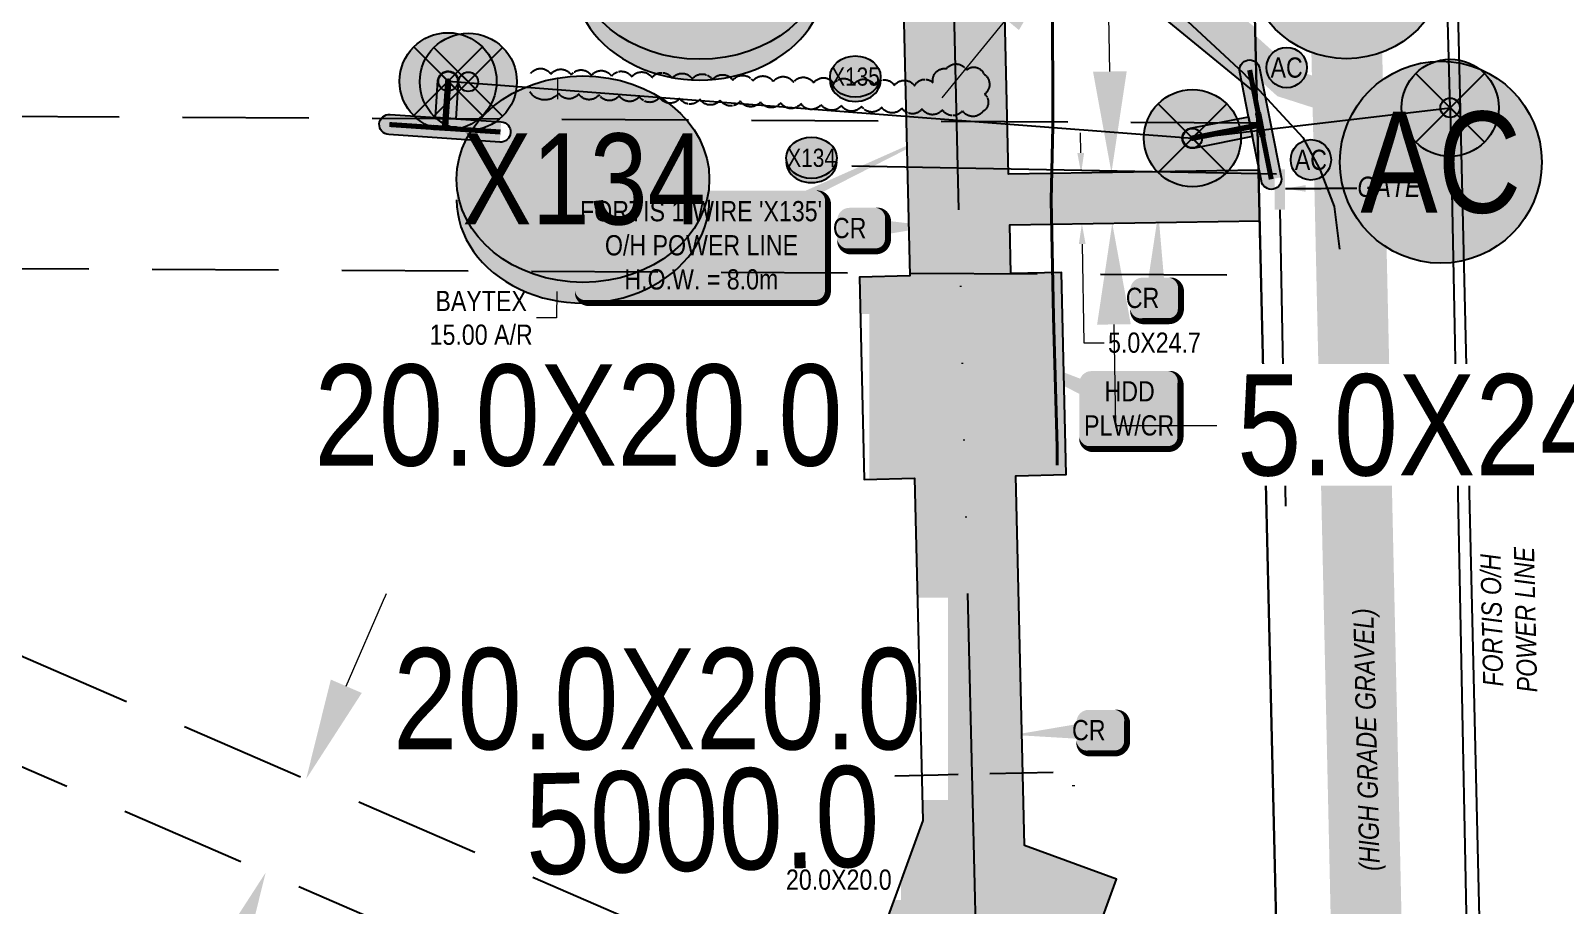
# Model space of a CAD drawing. Extents: x 88833 to 97610, y 5963373 to 5974710.
# Drawn here: x 95436.9 to 95588.6, y 5968097.5 to 5968183.9 of the extents above; entities that cross this region are included whole.
import ezdxf
from ezdxf.enums import TextEntityAlignment as Align

# ---------------------------------------------------------------- set-up
doc = ezdxf.new("R2010")
doc.units = 0
doc.header["$LTSCALE"] = 5
doc.header["$PDSIZE"] = 5
for name, pattern in [('0', [1, 1, 0]), ('COOP2', [10, 5, -1, 0, -1, 0, -1, 0, -1, 0, -1]), ('DASHDOT', [25.4, 12.7, -6.35, 0, -6.35]), ('foc-ACCESSROAD', [3.75, 2.5, -1.25]), ('foc-FLOWLINE', [3.75, 2.5, -1.25]), ('foc-TIELINE', [1.875, 1.25, -0.625]), ('POWERLINE5', [7.8, 2.4, -0.6, 0.6, -0.6, 0.6, -0.6, 2.4])]:
    doc.linetypes.add(name, pattern=pattern)
doc.layers.get('Defpoints').update_dxf_attribs({"color": 9})
for name, color, linetype in [('AS-FENCE', 48, 'foc-FENCE'), ('AS-POWER', 104, 'foc-POWER'), ('AS-POWER-EXISTING', 72, 'POWERLINE5'), ('AS-POWER-EXISTING-PP', 72, 'Continuous'), ('AS-POWER-EXISTING-PP-1000', 72, 'Continuous'), ('AS-POWER-T-1000', 104, 'Continuous'), ('AS-ROADS', 254, 'Continuous'), ('AS-SYMBOL', 7, 'Continuous'), ('AS-TELEPHONE', 224, 'foc-TEL'), ('CG-NOTES', 7, 'Continuous'), ('CG-NOTES-1000', 7, 'Continuous'), ('F-AR', 190, 'foc-ACCESSROAD'), ('F-FLOWLINE', 190, 'foc-FLOWLINE'), ('L-SEC', 7, 'Continuous'), ('L-TITLEDB', 4, 'Continuous'), ('P-APEX RECON PAY ITEMS-1000', 240, 'Continuous'), ('P-APEX RECON-10m BUFFER', 51, 'COOP2'), ('P-APEX RECON-URBAN', 30, 'COOP2'), ('P-APEX RECON-WORK AREA', 104, 'Continuous'), ('P-BUFFER-PURPLE', 187, 'foc-TIELINE'), ('P-BUFFER-PURPLE-T', 187, 'Continuous'), ('P-CROSSINGS', 250, 'Continuous'), ('P-CROSSINGS-1000', 250, 'Continuous'), ('T-BUSH-1000', 110, '0')]:
    doc.layers.add(name, color=color, linetype=linetype)
for name, color, linetype, lineweight in [('AS-GENERAL', 48, 'Continuous', 18), ('AS-RECON EXISTING', 151, 'DASHDOT', 40), ('F-RW-T', 190, 'Continuous', 9), ('F-WS-T-1000', 190, 'Continuous', 9), ('P-APEX RECON-TWS-T', 104, 'Continuous', 9), ('P-APEX RECON-TWS-T-1000', 104, 'Continuous', 9), ('T-TEXT-1000', 48, 'Continuous', 18)]:
    doc.layers.add(name, color=color, linetype=linetype, lineweight=lineweight)
doc.layers.add('P-APEX RECON-TO BE DRILLED-H', color=7, linetype='Continuous', true_color=0xffafe1)
doc.styles.add('1.8', font='ARIALN.TTF', dxfattribs={"height": 2})
doc.styles.add('100L', font='ARIALN.TTF', dxfattribs={"height": 10})
doc.styles.add('175L', font='ARIALN.TTF', dxfattribs={"height": 2})
doc.styles.add('80', font='ARIALN.TTF', dxfattribs={"height": 10})
doc.styles.add('80CG', font='ARIALN.TTF', dxfattribs={"height": 10})
doc.styles.add('80LS', font='ARIALNI.TTF', dxfattribs={"height": 10})
doc.styles.add('Crossing', font='ARIALN.TTF', dxfattribs={"height": 10})
doc.styles.add('foc-LtypeFont', font='ARIALN.TTF', dxfattribs={"height": 7.35})
doc.linetypes.add('foc-FENCE', pattern='A,10,-1,["X",foc-LtypeFont,S=0.2,R=0,X=-0.625,Y=-0.75],-1.24', length=12.24)
doc.linetypes.add('foc-POWER', pattern='A,6,-1,["P",foc-LtypeFont,S=0.2,R=0,X=-0.625,Y=-0.75],-1.24,4', length=12.24)
doc.linetypes.add('foc-TEL', pattern='A,2,-1,["T",foc-LtypeFont,S=0.2,R=0,X=-0.425,Y=-0.75],-1.24,8', length=12.24)
doc.dimstyles.new('Compass 1 000', dxfattribs={"dimtxt": 1.8, "dimasz": 2, "dimexe": 0.2, "dimexo": 0.0625, "dimgap": 0.5, "dimtad": 0, "dimtih": 1, "dimtoh": 1, "dimzin": 0, "dimdsep": 46, "dimtxsty": '1.8', "dimcen": 0.1, "dimse1": 1, "dimse2": 1, "dimclrd": 256, "dimclrt": 256, "dimaunit": 1, "dimadec": 4, "dimazin": 0, "dimtfac": 0.06, "dimtofl": 0, "dimtmove": 0, "dimatfit": 0, "dimfxl": 0.2, "dimtolj": 1, "dimtzin": 0, "dimlwd": -1, "dimarcsym": 0})
doc.dimstyles.new('Compass 5 000', dxfattribs={"dimscale": 5, "dimtxt": 9, "dimasz": 2, "dimexe": 0.2, "dimexo": 0.0625, "dimgap": 0.5, "dimtad": 0, "dimtih": 1, "dimtoh": 1, "dimzin": 0, "dimdsep": 46, "dimtxsty": '80CG', "dimcen": 0.1, "dimse1": 1, "dimse2": 1, "dimclrd": 256, "dimclrt": 256, "dimaunit": 1, "dimadec": 4, "dimazin": 0, "dimtfac": 0.06, "dimtofl": 0, "dimtmove": 0, "dimatfit": 1, "dimfxl": 0.2, "dimtolj": 1, "dimtzin": 0, "dimlwd": -1, "dimarcsym": 0})

# ---------------------------------------------------------------- blocks, each defined once
blk = doc.blocks.new('*D508')
at = {"layer": 'Defpoints', "color": 0, "transparency": 16777216}
for p in [(95460.14, 5968100.69), (95483.2, 5968101.68), (95479.21, 5968092.45)]:
    blk.add_point(p, dxfattribs=at)
at = {"layer": 'F-RW-T', "transparency": 16777216}
for p, q in [((95468.11, 5968119.1), (95472.08, 5968128.28)), ((95456.17, 5968091.52), (95451.52, 5968080.77)), ((95451.52, 5968080.77), (95441.52, 5968080.77))]:
    blk.add_line(p, q, dxfattribs=at)
for points in [[(95466.58, 5968119.76), (95469.64, 5968118.44), (95464.14, 5968109.93)], [(95454.64, 5968092.18), (95457.7, 5968090.85), (95460.14, 5968100.69)]]:
    blk.add_solid(points, dxfattribs=at)
at = {"layer": 'F-RW-T', "transparency": 16777216, "insert": (95407.21, 5968080.77), "char_height": 10, "attachment_point": 5, "style": '80CG'}
blk.add_mtext('\\A1;BAYTEX\\P10.06 FLOW\\PLINE R/W', dxfattribs=at)
blk = doc.blocks.new('POWERPOLE')
h = blk.add_hatch(color=255)
edge = h.paths.add_edge_path()
edge.add_arc((0, 0), 0.96, 0, 360)
at = {"linetype": 'Continuous'}
for p, q in [((0.679, -0.679), (-0.679, 0.679)), ((-0.679, -0.679), (0.679, 0.679))]:
    blk.add_line(p, q, dxfattribs=at)
blk.add_circle((0, 0), 0.96, dxfattribs=at)
blk = doc.blocks.new('*U544')
h = blk.add_hatch(color=255)
h.dxf.hatch_style = 1
edge = h.paths.add_edge_path()
edge.add_arc((0.214, -1.079), 0.2, -168.7572, 11.2428, ccw=False)
edge.add_line((0.018, -1.118), (-0.235, 0.157))
edge.add_line((-0.235, 0.157), (-0.411, 1.04))
edge.add_arc((-0.214, 1.079), 0.2, 11.2428, 191.2428, ccw=False)
edge.add_line((-0.018, 1.118), (0.411, -1.04))
h = blk.add_hatch(color=255)
h.dxf.hatch_style = 1
edge = h.paths.add_edge_path()
edge.add_arc((-1.345, -0.267), 0.2, 101.2428, 281.2428, ccw=False)
edge.add_line((-1.384, -0.071), (-0.235, 0.157))
edge.add_line((-0.235, 0.157), (-0.157, -0.235))
edge.add_line((-0.157, -0.235), (-1.306, -0.464))
at = {"color": 255}
blk.add_lwpolyline([(0.411, -1.04, -1), (0.018, -1.118), (-0.235, 0.157), (-0.411, 1.04, -1), (-0.018, 1.118)], format="xyb", close=True, dxfattribs=at)
at = {"color": 72, "const_width": 0.1, "flags": 128}
for points in [[(0.214, -1.079), (-0.214, 1.079)], [(-1.345, -0.267), (0, 0)]]:
    blk.add_lwpolyline(points, dxfattribs=at)
at = {"color": 255, "flags": 128}
blk.add_lwpolyline([(-1.306, -0.464, -1), (-1.384, -0.071), (-0.235, 0.157), (-0.157, -0.235)], format="xyb", close=True, dxfattribs=at)
blk = doc.blocks.new('*U543')
h = blk.add_hatch(color=255)
h.dxf.hatch_style = 1
edge = h.paths.add_edge_path()
edge.add_arc((0.062, 0.928), 0.2, -3.8346, 176.1654, ccw=False)
edge.add_line((0.262, 0.915), (0.213, 0.186))
edge.add_line((0.213, 0.186), (-0.186, 0.213))
edge.add_line((-0.186, 0.213), (-0.137, 0.941))
h = blk.add_hatch(color=255)
h.dxf.hatch_style = 1
edge = h.paths.add_edge_path()
edge.add_arc((-1.098, 0.074), 0.2, 86.1654, 266.1654, ccw=False)
edge.add_line((-1.084, 0.273), (0.213, 0.186))
edge.add_line((0.213, 0.186), (1.111, 0.126))
edge.add_arc((1.098, -0.074), 0.2, -93.8346, 86.1654, ccw=False)
edge.add_line((1.084, -0.273), (-1.111, -0.126))
at = {"color": 255, "flags": 128}
blk.add_lwpolyline([(-0.137, 0.941, -1), (0.262, 0.915), (0.213, 0.186), (-0.186, 0.213)], format="xyb", close=True, dxfattribs=at)
at = {"color": 72, "const_width": 0.1, "flags": 128}
for points in [[(0.062, 0.928), (0, 0)], [(-1.098, 0.074), (1.098, -0.074)]]:
    blk.add_lwpolyline(points, dxfattribs=at)
at = {"color": 255}
blk.add_lwpolyline([(-1.111, -0.126, -1), (-1.084, 0.273), (0.213, 0.186), (1.111, 0.126, -1), (1.084, -0.273)], format="xyb", close=True, dxfattribs=at)
blk = doc.blocks.new('*U547')
h = blk.add_hatch(color=255)
edge = h.paths.add_edge_path()
edge.add_line((-56.5, -28.5), (56.5, -28.5))
edge.add_arc((56.5, -22.5), 6, 270, 360)
edge.add_line((62.5, -22.5), (62.5, 21))
edge.add_arc((56.5, 21), 6, 0, 90)
edge.add_line((56.5, 27), (-56.5, 27))
edge.add_arc((-56.5, 21), 6, 90, 180)
edge.add_line((-62.5, 21), (-62.5, -22.5))
edge.add_arc((-56.5, -22.5), 6, 180, 270)
at = {"color": 104, "flags": 128}
blk.add_lwpolyline([(127.01, 60.52, 0, 7.5, 0), (0, 0, 0, 0, 0)], format="xyseb", dxfattribs=at)
blk.add_lwpolyline([(-56.5, -28.5, 3, 3, 0), (56.5, -28.5, 3, 3, 0.414214), (62.5, -22.5, 3, 3, 0), (62.5, 21, 3, 0, 0.414214), (56.5, 27, 0, 0, 0), (-56.5, 27, 0, 0, 0.414214), (-62.5, 21, 0, 0, 0), (-62.5, -22.5, 0, 3, 0.414214)], format="xyseb", close=True, dxfattribs=at)
at = {"color": 104, "style": '80'}
blk.add_attdef('ENTER_TEXT_001', (-26.85, -4.92), '', height=10, dxfattribs=at)
blk = doc.blocks.new('*U1003')
at = {"true_color": 0xffffa8}
h = blk.add_hatch(color=51, dxfattribs=at)
edge = h.paths.add_edge_path()
edge.add_line((-6.5, -11.5), (6.5, -11.5))
edge.add_arc((6.5, -5.5), 6, 270, 360)
edge.add_line((12.5, -5.5), (12.5, 4))
edge.add_arc((6.5, 4), 6, 0, 90)
edge.add_line((6.5, 10), (-6.5, 10))
edge.add_arc((-6.5, 4), 6, 90, 180)
edge.add_line((-12.5, 4), (-12.5, -5.5))
edge.add_arc((-6.5, -5.5), 6, 180, 270)
at = {"color": 240, "flags": 128}
blk.add_lwpolyline([(-6.5, -11.5, 3, 3, 0), (6.5, -11.5, 3, 3, 0.414214), (12.5, -5.5, 3, 3, 0), (12.5, 4, 3, 0, 0.414214), (6.5, 10, 0, 0, 0), (-6.5, 10, 0, 0, 0.414214), (-12.5, 4, 0, 0, 0), (-12.5, -5.5, 0, 3, 0.414214)], format="xyseb", close=True, dxfattribs=at)
for points in [[(-43.7, -2.38, 0, 10, 0), (0, 0, 5, 5, 0)], [(-1, -11.44, 0, 10, 0), (0, 0, 5, 5, 0)]]:
    blk.add_lwpolyline(points, format="xyseb", dxfattribs=at)
at = {"color": 4, "style": '80'}
blk.add_attdef('OTHER_001', (-14.7, -5), '', height=10, dxfattribs=at)
blk = doc.blocks.new('*U1004')
at = {"true_color": 0xffffa8}
h = blk.add_hatch(color=51, dxfattribs=at)
edge = h.paths.add_edge_path()
edge.add_line((-6.5, -11.5), (6.5, -11.5))
edge.add_arc((6.5, -5.5), 6, 270, 360)
edge.add_line((12.5, -5.5), (12.5, 4))
edge.add_arc((6.5, 4), 6, 0, 90)
edge.add_line((6.5, 10), (-6.5, 10))
edge.add_arc((-6.5, 4), 6, 90, 180)
edge.add_line((-12.5, 4), (-12.5, -5.5))
edge.add_arc((-6.5, -5.5), 6, 180, 270)
at = {"color": 240, "flags": 128}
for points in [[(1.35, 41.95, 0, 10, 0), (0, 0, 5, 5, 0)], [(-1, -11.44, 0, 10, 0), (0, 0, 5, 5, 0)]]:
    blk.add_lwpolyline(points, format="xyseb", dxfattribs=at)
blk.add_lwpolyline([(-6.5, -11.5, 3, 3, 0), (6.5, -11.5, 3, 3, 0.414214), (12.5, -5.5, 3, 3, 0), (12.5, 4, 3, 0, 0.414214), (6.5, 10, 0, 0, 0), (-6.5, 10, 0, 0, 0.414214), (-12.5, 4, 0, 0, 0), (-12.5, -5.5, 0, 3, 0.414214)], format="xyseb", close=True, dxfattribs=at)
at = {"color": 4, "style": '80'}
blk.add_attdef('OTHER_001', (-14.7, -5), '', height=10, dxfattribs=at)
blk = doc.blocks.new('*U1017')
h = blk.add_hatch(color=255)
h.dxf.hatch_style = 1
edge = h.paths.add_edge_path()
edge.add_arc((0.31, 4.64), 0.2, -3.8346, 176.1654, ccw=False)
edge.add_line((0.51, 4.63), (0.21, 0.19))
edge.add_line((0.21, 0.19), (-0.19, 0.21))
edge.add_line((-0.19, 0.21), (0.11, 4.65))
h = blk.add_hatch(color=255)
h.dxf.hatch_style = 1
edge = h.paths.add_edge_path()
edge.add_arc((-1.1, 0.07), 0.2, 86.1654, 266.1654, ccw=False)
edge.add_line((-1.08, 0.27), (0.21, 0.19))
edge.add_line((0.21, 0.19), (1.11, 0.13))
edge.add_arc((1.1, -0.07), 0.2, -93.8346, 86.1654, ccw=False)
edge.add_line((1.08, -0.27), (-1.11, -0.13))
at = {"color": 255, "flags": 128}
blk.add_lwpolyline([(0.11, 4.65, -1), (0.51, 4.63), (0.21, 0.19), (-0.19, 0.21)], format="xyb", close=True, dxfattribs=at)
at = {"color": 72, "const_width": 0.1, "flags": 128}
for points in [[(0.31, 4.64), (0, 0)], [(-1.1, 0.07), (1.1, -0.07)]]:
    blk.add_lwpolyline(points, dxfattribs=at)
at = {"color": 255}
blk.add_lwpolyline([(-1.11, -0.13, -1), (-1.08, 0.27), (0.21, 0.19), (1.11, 0.13, -1), (1.08, -0.27)], format="xyb", close=True, dxfattribs=at)
blk = doc.blocks.new('*U1018')
h = blk.add_hatch(color=255)
h.dxf.hatch_style = 1
edge = h.paths.add_edge_path()
edge.add_arc((-6.73, -1.34), 0.2, 101.2428, 281.2428, ccw=False)
edge.add_line((-6.77, -1.14), (-0.24, 0.16))
edge.add_line((-0.24, 0.16), (-0.16, -0.24))
edge.add_line((-0.16, -0.24), (-6.69, -1.53))
h = blk.add_hatch(color=255)
h.dxf.hatch_style = 1
edge = h.paths.add_edge_path()
edge.add_arc((0.21, -1.08), 0.2, -168.7572, 11.2428, ccw=False)
edge.add_line((0.02, -1.12), (-0.24, 0.16))
edge.add_line((-0.24, 0.16), (-0.41, 1.04))
edge.add_arc((-0.21, 1.08), 0.2, 11.2428, 191.2428, ccw=False)
edge.add_line((-0.02, 1.12), (0.41, -1.04))
at = {"color": 255, "flags": 128}
blk.add_lwpolyline([(-6.69, -1.53, -1), (-6.77, -1.14), (-0.24, 0.16), (-0.16, -0.24)], format="xyb", close=True, dxfattribs=at)
at = {"color": 72, "const_width": 0.1, "flags": 128}
for points in [[(-6.73, -1.34), (0, 0)], [(0.21, -1.08), (-0.21, 1.08)]]:
    blk.add_lwpolyline(points, dxfattribs=at)
at = {"color": 255}
blk.add_lwpolyline([(0.41, -1.04, -1), (0.02, -1.12), (-0.24, 0.16), (-0.41, 1.04, -1), (-0.02, 1.12)], format="xyb", close=True, dxfattribs=at)
blk = doc.blocks.new('Access_Point')
h = blk.add_hatch(color=255)
h.dxf.hatch_style = 1
edge = h.paths.add_edge_path()
edge.add_arc((0, 0), 9.99, 0, 360)
at = {"color": 170}
blk.add_circle((0, 0), 9.99, dxfattribs=at)
at = {"color": 170, "style": '175L'}
blk.add_text('AC', height=10, dxfattribs=at).set_placement((0, 0), align=Align.MIDDLE_CENTER)
blk = doc.blocks.new('*D1020')
at = {"layer": 'Defpoints', "color": 0, "transparency": 16777216}
for p in [(95542.82, 5968196.59), (95542.89, 5968196.53), (95539.73, 5968192.67)]:
    blk.add_point(p, dxfattribs=at)
at = {"layer": 'P-APEX RECON-TWS-T', "transparency": 16777216}
for p, q in [((95549.16, 5968204.33), (95555.5, 5968212.06)), ((95555.5, 5968212.06), (95565.5, 5968212.06)), ((95533.31, 5968185), (95526.97, 5968177.26))]:
    blk.add_line(p, q, dxfattribs=at)
for points in [[(95547.87, 5968205.38), (95550.45, 5968203.27), (95542.82, 5968196.59)], [(95532.02, 5968186.05), (95534.6, 5968183.94), (95539.65, 5968192.73)]]:
    blk.add_solid(points, dxfattribs=at)
at = {"layer": 'P-APEX RECON-TWS-T', "transparency": 16777216, "insert": (95590.43, 5968212.06), "char_height": 10, "attachment_point": 5, "style": '80CG', "bg_fill": 3, "box_fill_scale": 1.1, "bg_fill_color": 256, "bg_fill_true_color": 13158600, "bg_fill_transparency": 0}
blk.add_mtext('\\A1;5.0X32.6', dxfattribs=at)
blk = doc.blocks.new('*D1021')
at = {"layer": 'Defpoints', "color": 0, "transparency": 16777216}
for p in [(95543.2, 5968169.84), (95543.28, 5968164.84), (95543.82, 5968164.85)]:
    blk.add_point(p, dxfattribs=at)
at = {"layer": 'P-APEX RECON-TWS-T', "transparency": 16777216}
for p, q in [((95543.58, 5968179.85), (95543.42, 5968189.85)), ((95543.98, 5968154.85), (95544.15, 5968144.86)), ((95544.15, 5968144.86), (95554.15, 5968144.86))]:
    blk.add_line(p, q, dxfattribs=at)
for points in [[(95545.25, 5968179.87), (95541.92, 5968179.82), (95543.74, 5968169.85)], [(95545.65, 5968154.88), (95542.32, 5968154.83), (95543.82, 5968164.85)]]:
    blk.add_solid(points, dxfattribs=at)
at = {"layer": 'P-APEX RECON-TWS-T', "transparency": 16777216, "insert": (95579.08, 5968144.86), "char_height": 10, "attachment_point": 5, "style": '80CG', "bg_fill": 3, "box_fill_scale": 1.1, "bg_fill_color": 256, "bg_fill_true_color": 13158600, "bg_fill_transparency": 0}
blk.add_mtext('\\A1;5.0X24.7', dxfattribs=at)
blk = doc.blocks.new('*D1027')
at = {"layer": 'Defpoints', "color": 0, "transparency": 16777216}
for p in [(95539.99, 5968169.79), (95540.07, 5968164.79), (95540.82, 5968164.8)]:
    blk.add_point(p, dxfattribs=at)
at = {"layer": 'P-APEX RECON-TWS-T-1000', "transparency": 16777216}
for p, q in [((95540.7, 5968171.8), (95540.67, 5968173.8)), ((95540.85, 5968162.8), (95541.01, 5968153.04)), ((95541.01, 5968153.04), (95543.01, 5968153.04))]:
    blk.add_line(p, q, dxfattribs=at)
for points in [[(95541.04, 5968171.81), (95540.37, 5968171.79), (95540.74, 5968169.8)], [(95541.18, 5968162.81), (95540.52, 5968162.8), (95540.82, 5968164.8)]]:
    blk.add_solid(points, dxfattribs=at)
at = {"layer": 'P-APEX RECON-TWS-T-1000', "transparency": 16777216, "insert": (95547.99, 5968153.04), "char_height": 2, "attachment_point": 5, "style": '1.8'}
blk.add_mtext('\\A1;5.0X24.7', dxfattribs=at)
blk = doc.blocks.new('*U1028')
at = {"true_color": 0xffffa8}
h = blk.add_hatch(color=51, dxfattribs=at)
edge = h.paths.add_edge_path()
edge.add_line((-19, -20), (19, -20))
edge.add_arc((19, -14), 6, 270, 360)
edge.add_line((25, -14), (25, 12.5))
edge.add_arc((19, 12.5), 6, 0, 90)
edge.add_line((19, 18.5), (-19, 18.5))
edge.add_arc((-19, 12.5), 6, 90, 180)
edge.add_line((-25, 12.5), (-25, -14))
edge.add_arc((-19, -14), 6, 180, 270)
at = {"color": 240, "flags": 128}
for points in [[(-83.08, 37.15, 0, 10, 0), (0, 0, 5, 5, 0)], [(-10.61, 7.54, 0, 10, 0), (0, 0, 5, 5, 0)]]:
    blk.add_lwpolyline(points, format="xyseb", dxfattribs=at)
blk.add_lwpolyline([(-19, -20, 3, 3, 0), (19, -20, 3, 3, 0.414214), (25, -14, 3, 3, 0), (25, 12.5, 3, 0, 0.414214), (19, 18.5, 0, 0, 0), (-19, 18.5, 0, 0, 0.414214), (-25, 12.5, 0, 0, 0), (-25, -14, 0, 3, 0.414214)], format="xyseb", close=True, dxfattribs=at)
at = {"color": 4, "style": '80'}
blk.add_attdef('OTHER_001', (-14.7, -5), '', height=10, dxfattribs=at)
blk = doc.blocks.new('*D1029')
at = {"layer": 'Defpoints', "color": 0, "transparency": 16777216}
for p in [(95488.35, 5968175.11), (95488.28, 5968160.11), (95488.92, 5968160.11)]:
    blk.add_point(p, dxfattribs=at)
at = {"layer": 'F-WS-T-1000', "transparency": 16777216}
for p, q in [((95489.01, 5968177.11), (95489.02, 5968179.11)), ((95488.91, 5968158.11), (95488.9, 5968155.49)), ((95488.9, 5968155.49), (95486.9, 5968155.49))]:
    blk.add_line(p, q, dxfattribs=at)
for points in [[(95488.67, 5968177.11), (95489.34, 5968177.1), (95489, 5968175.11)], [(95488.58, 5968158.11), (95489.24, 5968158.1), (95488.92, 5968160.11)]]:
    blk.add_solid(points, dxfattribs=at)
at = {"layer": 'F-WS-T-1000', "transparency": 16777216, "insert": (95481.44, 5968155.49), "char_height": 2, "attachment_point": 5, "style": '1.8'}
blk.add_mtext('\\A1;BAYTEX\\P15.00 A/R', dxfattribs=at)
blk = doc.blocks.new('xing2')
h = blk.add_hatch(color=50)
h.dxf.hatch_style = 1
edge = h.paths.add_edge_path()
edge.add_ellipse((0, 0), major_axis=(-12.5, 0), ratio=0.816297, start_angle=0, end_angle=360)
h = blk.add_hatch(color=250)
h.dxf.hatch_style = 1
edge = h.paths.add_edge_path()
edge.add_ellipse((0, -2.05), major_axis=(-12.5, 0), ratio=0.816297, start_angle=0, end_angle=180)
edge.add_line((12.5, -2.05), (12.5, 0))
edge.add_ellipse((0, 0), major_axis=(-12.5, 0), ratio=0.816297, start_angle=0, end_angle=180, ccw=False)
edge.add_line((-12.5, 0), (-12.5, -2.05))
at = {"color": 250}
blk.add_ellipse((0, 0), major_axis=(-12.5, 0), ratio=0.816297, dxfattribs=at)
blk.add_ellipse((0, -2.05), major_axis=(-12.5, 0), ratio=0.816297, start_param=0, end_param=3.141593, dxfattribs=at)
at = {"color": 250, "style": 'Crossing'}
blk.add_attdef('CROSSING', text='', height=9, dxfattribs=at).set_placement((0.09, 0.02), align=Align.MIDDLE_CENTER)
at = {"color": 250, "style": 'Crossing', "flags": 1}
for tag, p in [('OWNER', (0.09, -12.49)), ('DESCRIPTION', (0.09, -25.77)), ('LOCATION', (0.09, -39.3)), ('DWG_REF', (0.09, -52.84))]:
    blk.add_attdef(tag, text='', height=9, dxfattribs=at).set_placement(p, align=Align.MIDDLE_CENTER)
blk = doc.blocks.new('*U1237')
at = {"true_color": 0xffffa8}
h = blk.add_hatch(color=51, dxfattribs=at)
edge = h.paths.add_edge_path()
edge.add_line((-6.5, -11.5), (6.5, -11.5))
edge.add_arc((6.5, -5.5), 6, 270, 360)
edge.add_line((12.5, -5.5), (12.5, 4))
edge.add_arc((6.5, 4), 6, 0, 90)
edge.add_line((6.5, 10), (-6.5, 10))
edge.add_arc((-6.5, 4), 6, 90, 180)
edge.add_line((-12.5, 4), (-12.5, -5.5))
edge.add_arc((-6.5, -5.5), 6, 180, 270)
at = {"color": 240, "flags": 128}
blk.add_lwpolyline([(-6.5, -11.5, 3, 3, 0), (6.5, -11.5, 3, 3, 0.414214), (12.5, -5.5, 3, 3, 0), (12.5, 4, 3, 0, 0.414214), (6.5, 10, 0, 0, 0), (-6.5, 10, 0, 0, 0.414214), (-12.5, 4, 0, 0, 0), (-12.5, -5.5, 0, 3, 0.414214)], format="xyseb", close=True, dxfattribs=at)
for points in [[(-1, -11.44, 0, 10, 0), (0, 0, 5, 5, 0)], [(35.22, 0.88, 0, 10, 0), (0, 0, 5, 5, 0)]]:
    blk.add_lwpolyline(points, format="xyseb", dxfattribs=at)
at = {"color": 4, "style": '80'}
blk.add_attdef('OTHER_001', (-14.7, -5), '', height=10, dxfattribs=at)

msp = doc.modelspace()

# ---------------------------------------------------------------- hatches: boundary and pattern name
at = {"layer": 'P-APEX RECON-10m BUFFER', "transparency": 33554687}
h = msp.add_hatch(color=256, dxfattribs=at)
h.dxf.hatch_style = 1
h.paths.add_polyline_path([(95519.054, 5968359.473), (95521.099, 5968273.649), (95520.628, 5968272.945), (95519.864, 5968272.003), (95518.873, 5968270.787), (95518.061, 5968269.442), (95517.193, 5968268.169), (95516.632, 5968267.042), (95515.223, 5968264.907), (95514.539, 5968263.738), (95513.862, 5968262.765), (95512.94, 5968261.394), (95512.148, 5968259.789), (95511.718, 5968258.24), (95511.449, 5968256.845), (95511.172, 5968255.477), (95510.83, 5968253.859), (95510.755, 5968252.339), (95510.662, 5968250.993), (95510.567, 5968248.28), (95510.534, 5968246.864), (95510.535, 5968245.548), (95510.474, 5968244.245), (95510.446, 5968242.676), (95510.619, 5968241.246), (95510.662, 5968239.896), (95510.74, 5968238.508), (95510.842, 5968237.211), (95510.883, 5968234.756), (95510.872, 5968233.46), (95510.848, 5968232.066), (95510.883, 5968230.766), (95510.822, 5968229.434), (95510.837, 5968228.081), (95510.834, 5968227.973), (95508.893, 5968227.942), (95499.564, 5968226.979), (95484.63, 5968220.594), (95490.46, 5968210.892), (95499.098, 5968215.913), (95502.099, 5968217.196), (95509.488, 5968217.959), (95522.421, 5968218.166), (95523.816, 5968159.642), (95518.821, 5968159.524), (95519.291, 5968139.545), (95524.288, 5968139.663), (95525.084, 5968105.85), (95518.628, 5968088.09), (95523.323, 5968086.383), (95513.022, 5968058.043), (95501.564, 5968053.227), (95509.306, 5968034.804), (95513.912, 5968036.74), (95530.629, 5967996.962), (95531.064, 5967978.489), (95526.037, 5967978.343), (95526.618, 5967958.367), (95531.534, 5967958.509), (95531.554, 5967957.653), (95541.542, 5967957.923), (95541.522, 5967958.799), (95546.644, 5967958.948), (95546.063, 5967978.925), (95541.052, 5967978.779), (95540.574, 5967999.089), (95523.124, 5968040.611), (95527.729, 5968042.547), (95522.524, 5968054.934), (95532.714, 5968082.97), (95537.41, 5968081.263), (95544.237, 5968100.045), (95535.137, 5968103.352), (95534.277, 5968139.898), (95539.27, 5968140.016), (95538.799, 5968159.994), (95533.805, 5968159.877), (95533.69, 5968164.69), (95558.397, 5968165.088), (95558.28, 5968170.083), (95533.571, 5968169.685), (95532.89, 5968198.273), (95558.103, 5968177.599), (95557.948, 5968184.187), (95532.733, 5968204.862), (95530.915, 5968281.175), (95531.192, 5968281.83), (95531.556, 5968283.209), (95531.965, 5968284.354), (95532.446, 5968285.751), (95532.774, 5968287.113), (95533.147, 5968288.45), (95533.375, 5968289.865), (95533.667, 5968291.078), (95533.973, 5968292.671), (95533.731, 5968295.638), (95533.591, 5968296.679), (95533.795, 5968297.474), (95534.044, 5968299.546), (95534.294, 5968300.804), (95534.411, 5968302.197), (95534.627, 5968303.39), (95534.842, 5968304.839), (95534.899, 5968306.175), (95534.987, 5968307.315), (95535.096, 5968308.066), (95536.079, 5968310.163), (95536.663, 5968311.601), (95536.967, 5968313.053), (95537.245, 5968314.554), (95537.347, 5968316.198), (95537.325, 5968317.658), (95537.253, 5968318.934), (95537.272, 5968320.208), (95537.208, 5968321.393), (95537.303, 5968323.828), (95537.329, 5968325.109), (95537.395, 5968326.405), (95537.473, 5968327.679), (95537.607, 5968328.913), (95537.732, 5968330.198), (95537.901, 5968331.405), (95538.067, 5968332.785), (95538.134, 5968334.117), (95538.224, 5968335.372), (95538.312, 5968336.79), (95538.295, 5968339.562), (95538.075, 5968341.164), (95537.806, 5968342.495), (95537.666, 5968343.63), (95537.457, 5968344.885), (95537.256, 5968346.294), (95536.832, 5968347.719), (95536.323, 5968349.115), (95535.767, 5968350.206), (95535.502, 5968351.052), (95535.257, 5968352.033), (95535.067, 5968352.994), (95534.741, 5968355.476), (95534.473, 5968356.671), (95534.156, 5968358.02), (95533.383, 5968359.86), (95519.054, 5968359.473)])
h.paths.add_polyline_path([(95515.819, 5968229.346), (95515.883, 5968230.72), (95515.845, 5968232.09), (95515.868, 5968233.395), (95515.879, 5968234.777), (95515.835, 5968237.449), (95515.725, 5968238.843), (95515.654, 5968240.115), (95515.606, 5968241.626), (95515.448, 5968242.933), (95515.468, 5968244.084), (95515.531, 5968245.432), (95515.53, 5968246.807), (95515.561, 5968248.135), (95515.652, 5968250.733), (95515.742, 5968252.043), (95515.801, 5968253.215), (95516.064, 5968254.466), (95516.35, 5968255.876), (95516.586, 5968257.097), (95516.836, 5968258), (95517.272, 5968258.882), (95517.986, 5968259.944), (95518.753, 5968261.046), (95519.467, 5968262.268), (95520.969, 5968264.543), (95521.3, 5968265.209), (95522.183, 5968228.156), (95515.834, 5968228.054)], flags=16)
h.paths.add_polyline_path([(95530.242, 5968309.404), (95529.104, 5968357.146), (95529.389, 5968356.47), (95529.604, 5968355.553), (95529.817, 5968354.603), (95530.134, 5968352.184), (95530.379, 5968350.943), (95530.69, 5968349.699), (95531.125, 5968348.311), (95531.734, 5968347.117), (95532.087, 5968346.149), (95532.362, 5968345.224), (95532.519, 5968344.124), (95532.72, 5968342.913), (95532.871, 5968341.693), (95533.147, 5968340.327), (95533.301, 5968339.204), (95533.315, 5968336.93), (95533.239, 5968335.707), (95533.147, 5968334.422), (95533.086, 5968333.209), (95532.946, 5968332.048), (95532.77, 5968330.786), (95532.637, 5968329.425), (95532.494, 5968328.102), (95532.406, 5968326.686), (95532.335, 5968325.286), (95532.309, 5968323.974), (95532.207, 5968321.357), (95532.274, 5968320.112), (95532.255, 5968318.831), (95532.331, 5968317.48), (95532.348, 5968316.315), (95532.277, 5968315.165), (95532.065, 5968314.019), (95531.866, 5968313.065), (95531.499, 5968312.165), (95530.258, 5968309.516)], flags=16)
at = {"layer": 'P-APEX RECON-TO BE DRILLED-H', "transparency": 33554687}
h = msp.add_hatch(color=256, dxfattribs=at)
h.dxf.hatch_style = 1
h.paths.add_polyline_path([(95533.943, 5968154.092), (95523.953, 5968153.854), (95522.421, 5968218.166), (95509.488, 5968217.959), (95502.099, 5968217.196), (95499.098, 5968215.913), (95490.46, 5968210.892), (95484.63, 5968220.594), (95499.564, 5968226.979), (95508.893, 5968227.942), (95510.834, 5968227.973), (95522.183, 5968228.156), (95521.3, 5968265.209), (95521.099, 5968273.649), (95519.054, 5968359.473), (95518.332, 5968389.415), (95600.393, 5968391.511), (95600.52, 5968386.516), (95600.648, 5968381.522), (95528.562, 5968379.681), (95530.242, 5968309.404), (95530.915, 5968281.175), (95532.733, 5968204.862)])

# ---------------------------------------------------------------- linework, layer by layer
at = {"layer": 'AS-FENCE', "flags": 128}
for points in [[(95560.055, 5968169.698), (95518.09, 5968170.496)], [(95560.379, 5968166.18), (95560.946, 5968136.908)]]:
    msp.add_lwpolyline(points, dxfattribs=at)
at = {"layer": 'AS-POWER', "flags": 128}
for points in [[(95577.218, 5968176.262), (95572.316, 5968358.613), (95569.806, 5968464.098), (95565.819, 5968676.508)], [(95478.169, 5968178.877), (95551.743, 5968173.259), (95577.218, 5968176.262), (95579.035, 5968085.06), (95582.61, 5967958.349), (95584.041, 5967873.253), (95591.809, 5967555.959)]]:
    msp.add_lwpolyline(points, dxfattribs=at)
at = {"layer": 'AS-RECON EXISTING', "flags": 128}
msp.add_lwpolyline([(96443.231, 5969962.04), (96378.895, 5969960.67), (95707.631, 5969946.367), (95683.108, 5969945.845), (95666.958, 5969945.501), (95658.251, 5969944.742), (95647.182, 5969944.051), (95634.907, 5969943.889), (95629.932, 5969943.351), (95625.924, 5969942.977), (95623.874, 5969943.133), (95610.951, 5969942.137), (95606.494, 5969942.055), (95597.206, 5969941.361), (95592.419, 5969940.827), (95580.672, 5969940.54), (95576.622, 5969940.421), (95573.364, 5969940.276), (95571.15, 5969939.985), (95567.82, 5969938.808), (95564.052, 5969935.119), (95562.621, 5969932.773), (95561.948, 5969930.363), (95561.786, 5969924.135), (95562.173, 5969914.174), (95562.187, 5969910.496), (95562.128, 5969907.098), (95562.34, 5969894.745), (95562.727, 5969872.318), (95563.018, 5969855.539), (95563.393, 5969834.961), (95563.732, 5969814.918), (95564.05, 5969799.824), (95564.621, 5969772.164), (95565.486, 5969741.995), (95565.922, 5969719.566), (95566.294, 5969699.871), (95567.014, 5969677.875), (95567.767, 5969657.561), (95568.862, 5969632.244), (95569.81, 5969604.099), (95570.425, 5969587.062), (95570.799, 5969574.212), (95571.068, 5969561.331), (95571.191, 5969537.163), (95571.503, 5969524.172), (95571.828, 5969497.671), (95572.272, 5969469.861), (95572.704, 5969437.183), (95573.03, 5969414.452), (95573.181, 5969384.734), (95573.859, 5969349.801), (95575.282, 5969300.739), (95575.992, 5969282.024), (95576.658, 5969258.38), (95577.212, 5969217.497), (95577.689, 5969197.756), (95578.024, 5969182.103), (95578.109, 5969161.018), (95578.591, 5969154.257), (95578.847, 5969148.568), (95579.133, 5969138.78), (95579.419, 5969121.553), (95580.01, 5969083.4), (95580.375, 5969053.719), (95579.931, 5969040.2), (95580.237, 5969024.39), (95580.838, 5969000.326), (95581.404, 5968967.597), (95582.388, 5968942.039), (95582.655, 5968929.362), (95582.743, 5968906.108), (95583.341, 5968880.99), (95584, 5968866.921), (95584.554, 5968845.975), (95585.091, 5968823.058), (95585.121, 5968804.219), (95585.483, 5968783.866), (95585.925, 5968760.369), (95586.09, 5968745.186), (95586.39, 5968716.821), (95585.999, 5968711.113), (95585.791, 5968708.027), (95586.103, 5968701.286), (95586.188, 5968696.666), (95586.746, 5968692.135), (95587.284, 5968688.19), (95587.292, 5968683.349), (95587.254, 5968676.978), (95587.528, 5968665.2), (95587.938, 5968649.758), (95588.371, 5968641.169), (95588.51, 5968629.919), (95587.839, 5968625.769), (95587.73, 5968613.701), (95586.777, 5968600.947), (95587.476, 5968592.711), (95588.45, 5968588.175), (95589.865, 5968579.125), (95590.257, 5968570.24), (95590.053, 5968555.368), (95590.802, 5968547.414), (95591.537, 5968527.404), (95591.965, 5968513.35), (95592.564, 5968490.741), (95593.309, 5968474.151), (95593.292, 5968474.05), (95593.593, 5968452.621), (95594.035, 5968438.563), (95594.692, 5968420.184), (95594.888, 5968411.14), (95594.735, 5968404.051), (95594.875, 5968392.117), (95595.06, 5968384.28), (95595.074, 5968378.717), (95595.199, 5968377.133), (95594.833, 5968368.585), (95593.721, 5968365.84), (95592.395, 5968364.57), (95586.192, 5968364.109), (95580.61, 5968363.412), (95577.442, 5968363.317), (95568.115, 5968364.39), (95548.704, 5968363.799), (95541.992, 5968364.193), (95538.89, 5968363.974), (95536.295, 5968361.846), (95534.018, 5968354.694), (95533.673, 5968349.216), (95534.033, 5968341.479), (95534.225, 5968334.587), (95533.955, 5968326.028), (95534.099, 5968312.181), (95535.078, 5968296.101), (95534.917, 5968288.722), (95535.746, 5968280.188), (95536.421, 5968268.07), (95536.492, 5968259.798), (95536.905, 5968254.266), (95537.189, 5968242.486), (95537.484, 5968235.142), (95537.802, 5968230.114), (95536.6, 5968221.218), (95537.774, 5968202.662), (95537.671, 5968199.92), (95537.905, 5968191.456), (95537.951, 5968174.37), (95537.788, 5968167.173), (95538.028, 5968155.609), (95538.359, 5968142.728), (95538.507, 5968128.389), (95540.179, 5968117.499), (95539.942, 5968108.001), (95540.029, 5968097.506), (95540.28, 5968086.963), (95540.159, 5968074.889), (95541.054, 5968063.437), (95541.385, 5968051.46), (95541.598, 5968036.652), (95541.979, 5968021.67), (95542.146, 5968006.581), (95542.625, 5967991.489), (95542.931, 5967982.32), (95543.16, 5967973.791), (95543.039, 5967970.532), (95543.193, 5967968.874)], dxfattribs=at)
at = {"layer": 'AS-ROADS', "flags": 128}
for points, const_width in [([(95670.906, 5963393.096), (95651.052, 5964316.405), (95634.466, 5965117.395), (95616.088, 5965910.258), (95601.476, 5966746.266), (95571.822, 5967965.841), (95524.575, 5970082.852)], 7), ([(95503.811, 5968233.72), (95510.428, 5968224.627), (95518.249, 5968216.059), (95528.94, 5968206.338), (95551.736, 5968186.999), (95560.91, 5968178.733), (95564.896, 5968177.455)], 2.998)]:
    msp.add_lwpolyline(points, dxfattribs=dict(at, const_width=const_width))
at = {"layer": 'AS-TELEPHONE', "flags": 128}
msp.add_lwpolyline([(95491.584, 5968214.692), (95491.85, 5968216.245), (95493.386, 5968217.613), (95504.724, 5968217.706), (95516.025, 5968211.102), (95523.261, 5968204.72), (95532.971, 5968198.439), (95550.349, 5968185.663), (95556.75, 5968179.73), (95562.656, 5968173.332), (95564.36, 5968170.106), (95565.751, 5968166.508), (95566.296, 5968162.286)], dxfattribs=at)
at = {"layer": 'F-AR', "flags": 128}
msp.add_lwpolyline([(95558.17, 5968174.752), (95403.449, 5968175.544), (95358.844, 5968165.294), (95353.285, 5968065.358), (95334.14, 5968047.483), (95314.27, 5968039.913), (95314.651, 5968024.007), (95342.228, 5968034.512), (95367.927, 5968058.507), (95373.194, 5968153.201), (95405.112, 5968160.535), (95558.523, 5968159.75)], close=True, dxfattribs=at)
at = {"layer": 'F-FLOWLINE', "flags": 128}
msp.add_lwpolyline([(95560.937, 5968057.085), (95388.691, 5968131.607), (95392.685, 5968140.839), (95560.676, 5968068.157)], close=True, dxfattribs=at)
at = {"layer": 'L-SEC', "flags": 128}
for points in [[(95572.702, 5967556.687), (95553.805, 5968360.41)], [(95592.8, 5967557.16), (95573.903, 5968360.883)]]:
    msp.add_lwpolyline(points, dxfattribs=at)
at = {"layer": 'L-TITLEDB', "flags": 128}
msp.add_lwpolyline([(94758.122, 5967936.786), (94749.105, 5968338.719), (95553.805, 5968360.41), (95563.254, 5967958.509), (94758.122, 5967936.786)], close=True, dxfattribs=at)

# ---------------------------------------------------------------- block references
at = {"layer": 'AS-POWER-EXISTING', "xscale": 5, "yscale": 5, "zscale": 5}
msp.add_blockref('POWERPOLE', (95480.17, 5968178.83), dxfattribs=at)
at = {"layer": 'AS-POWER-EXISTING-PP', "color": 5, "xscale": 5, "yscale": 5, "zscale": 5}
msp.add_blockref('POWERPOLE', (95478.169, 5968178.877), dxfattribs=at)
at = {"layer": 'AS-POWER-EXISTING-PP-1000', "color": 5}
for name, p in [('POWERPOLE', (95478.169, 5968178.877)), ('POWERPOLE', (95480.17, 5968178.83)), ('*U1017', (95477.858, 5968174.237))]:
    msp.add_blockref(name, p, dxfattribs=at)
at = {"layer": 'AS-POWER-EXISTING-PP-1000', "xscale": 0.9992045070000001, "yscale": 0.9992045070000001, "zscale": 0.9992045070000001}
msp.add_blockref('*U1018', (95558.469, 5968174.596), dxfattribs=at)
at = {"layer": 'AS-POWER-T-1000', "color": 5}
ref = msp.add_blockref('*U547', (95503.217, 5968162.677), dxfattribs=dict(at, xscale=0.2, yscale=0.2, zscale=0.2))
ref.add_attrib('ENTER_TEXT_001', "FORTIS 1-WIRE 'X135'", (95491.216, 5968165.045), dxfattribs={"layer": '0', "color": 104, "height": 2, "style": '80'})
ref.add_attrib('ENTER_TEXT_002', 'O/H POWER LINE', (95493.673, 5968161.676), dxfattribs={"layer": '0', "color": 104, "height": 2, "style": '80'})
ref.add_attrib('ENTER_TEXT_003', 'H.O.W. = 8.0m', (95495.594, 5968158.307), dxfattribs={"layer": '0', "color": 104, "height": 2, "style": '80'})
at = {"layer": 'AS-SYMBOL', "color": 5, "xscale": 5, "yscale": 5, "zscale": 5}
msp.add_blockref('*U543', (95477.858, 5968174.237), dxfattribs=at)
at = {"layer": 'CG-NOTES-1000', "xscale": 0.1998409014, "yscale": 0.1998409014, "zscale": 0.1998409014}
msp.add_blockref('Access_Point', (95561.055, 5968180.235), dxfattribs=at)
at = {"layer": 'P-APEX RECON PAY ITEMS-1000', "xscale": 0.2, "yscale": 0.2, "zscale": 0.2}
for name, p in [('*U1237', (95519.149, 5968164.377)), ('*U1003', (95542.786, 5968114.767))]:
    msp.add_blockref(name, p, dxfattribs=at).add_auto_attribs({'OTHER_001': 'CR'})
at = {"layer": 'P-CROSSINGS', "xscale": 0.9992045070000001, "yscale": 0.9992045070000001, "zscale": 0.9992045070000001}
for p, values in [((95503.038, 5968191.244), {'CROSSING': 'X135'}), ((95491.503, 5968169.208), {'CROSSING': 'X134'})]:
    msp.add_blockref('xing2', p, dxfattribs=at).add_auto_attribs(values)
at = {"layer": 'P-CROSSINGS-1000', "xscale": 0.1998409014, "yscale": 0.1998409014, "zscale": 0.1998409014}
for p, values in [((95518.422, 5968179.343), {'CROSSING': 'X135'}), ((95514.085, 5968171.314), {'CROSSING': 'X134'})]:
    msp.add_blockref('xing2', p, dxfattribs=at).add_auto_attribs(values)

# ---------------------------------------------------------------- texts
at = {"layer": 'AS-POWER-T-1000', "insert": (95580.499, 5968118.326), "char_height": 2, "attachment_point": 1, "rotation": 91.26866, "style": '100L'}
msp.add_mtext_dynamic_manual_height_columns('\\pi0.72178;{\\fArial Narrow|b0|i1|c0|p34;FORTIS O/H\\P\\pi0.071027;POWER LINE}', width=14.51859, gutter_width=55, heights=[0], dxfattribs=at)
at = {"layer": 'T-TEXT-1000', "insert": (95567.946, 5968113.801), "char_height": 2, "width": 27.12837, "attachment_point": 2, "rotation": 91.40944, "style": '80LS'}
msp.add_mtext('(HIGH GRADE GRAVEL)', dxfattribs=at)

# ---------------------------------------------------------------- next in the draw order: texts
at = {"layer": 'P-APEX RECON-TWS-T', "insert": (95472.727, 5968122.861), "char_height": 10, "attachment_point": 1, "style": '175L', "bg_fill": 2}
msp.add_mtext_dynamic_manual_height_columns('20.0X20.0', width=49.86126, gutter_width=100, heights=[0], dxfattribs=at)
at = {"layer": 'P-APEX RECON-TWS-T-1000', "char_height": 2, "attachment_point": 1, "style": '175L', "bg_fill": 2}
for insert in [(95507.762, 5968146.343), (95511.569, 5968100.99)]:
    msp.add_mtext_dynamic_manual_height_columns('20.0X20.0', width=10.36249, gutter_width=100, heights=[0], dxfattribs=dict(at, insert=insert))

# ---------------------------------------------------------------- next in the draw order: dimensions: what is measured, and where the dimension line sits
at = {"layer": 'P-APEX RECON-TWS-T'}
dim = msp.add_aligned_dim(p1=(95539.726, 5968192.668), p2=(95542.893, 5968196.531), distance=0.098, text='5.0X32.6', dimstyle='Compass 5 000', override={"dimtfill": 1}, dxfattribs=at)
dim.commit()
dim.dimension.update_dxf_attribs({"geometry": '*D1020', "text_midpoint": (95590.431, 5968212.059)})

# ---------------------------------------------------------------- next in the draw order: linework, layer by layer
at = {"layer": 'P-BUFFER-PURPLE'}
msp.add_line((95537.965, 5968110.59), (95521.983, 5968110.214), dxfattribs=at)
at = {"layer": 'T-BUSH-1000', "flags": 128}
msp.add_lwpolyline([(95486.336, 5968179.655, -0.5205671), (95488.333, 5968179.586, -0.5205671), (95490.331, 5968179.518, -0.5205671), (95492.328, 5968179.449, -0.5205671), (95494.325, 5968179.381, -0.5205671), (95496.322, 5968179.312, -0.5205671), (95498.32, 5968179.244, -0.5205671), (95500.317, 5968179.175, -0.5205671), (95502.314, 5968179.107, -0.5205671), (95504.311, 5968179.04, -0.5205671), (95506.309, 5968178.978, -0.5205671), (95508.306, 5968178.916, -0.5205671), (95510.304, 5968178.853, -0.5205671), (95512.301, 5968178.791, -0.5205671), (95514.299, 5968178.729, -0.5205671), (95516.296, 5968178.667, -0.5205671), (95518.293, 5968178.604, -0.5205671), (95520.291, 5968178.542, -0.5205671), (95522.288, 5968178.48, -0.5205671), (95524.286, 5968178.417, -0.5205671), (95526.102, 5968178.744, -0.5205671), (95527.419, 5968180.131, -0.5205671), (95529.414, 5968180.007, -0.5205671), (95531.123, 5968179.603, -0.5205671), (95531.204, 5968177.606, -0.5205671), (95531.016, 5968175.879, -0.5205671), (95529.02, 5968175.966, -0.5205671), (95527.023, 5968176.054, -0.5205671), (95525.027, 5968176.141, -0.5205671), (95523.03, 5968176.228, -0.5205671), (95521.034, 5968176.315, -0.5205671), (95519.037, 5968176.403, -0.5205671), (95517.041, 5968176.49, -0.5205671), (95515.044, 5968176.577, -0.5205671), (95513.048, 5968176.665, -0.5205671), (95511.051, 5968176.752, -0.5205671), (95509.055, 5968176.839, -0.5205671), (95507.058, 5968176.926, -0.5205671), (95505.062, 5968177.014, -0.5205671), (95503.065, 5968177.101, -0.5205671), (95501.069, 5968177.188, -0.5205671), (95499.072, 5968177.276, -0.5205671), (95497.076, 5968177.363, -0.5205671), (95495.079, 5968177.45, -0.5205671), (95493.083, 5968177.537, -0.5205671), (95491.086, 5968177.625, -0.5205671), (95489.09, 5968177.712, -0.5205671), (95486.258, 5968177.836, -0.5205671)], format="xyb", dxfattribs=at)

# ---------------------------------------------------------------- next in the draw order: texts
at = {"layer": 'P-APEX RECON-TWS-T', "insert": (95464.946, 5968150.897), "char_height": 10, "attachment_point": 1, "style": '175L', "bg_fill": 2}
msp.add_mtext_dynamic_manual_height_columns('20.0X20.0', width=49.86126, gutter_width=100, heights=[0], dxfattribs=at)
at = {"layer": 'P-BUFFER-PURPLE-T', "style": '1.8'}
msp.add_text('5000.0', height=9.992, rotation=1.34881, dxfattribs=at).set_placement((95503.304, 5968105.889), align=Align.MIDDLE_CENTER)

# ---------------------------------------------------------------- next in the draw order: dimensions: what is measured, and where the dimension line sits
at = {"layer": 'F-RW-T'}
dim = msp.add_linear_dim(base=(95460.142, 5968100.694), p1=(95483.2, 5968101.677), p2=(95479.206, 5968092.446), angle=246.60413, text='BAYTEX\\P10.06 FLOW\\PLINE R/W', dimstyle='Compass 5 000', dxfattribs=at)
dim.commit()
dim.dimension.update_dxf_attribs({"geometry": '*D508', "text_midpoint": (95407.212, 5968080.772), "dimtype": 161})
at = {"layer": 'P-APEX RECON-TWS-T'}
dim = msp.add_aligned_dim(p1=(95543.202, 5968169.84), p2=(95543.282, 5968164.844), distance=0.541, text='5.0X24.7', dimstyle='Compass 5 000', override={"dimtfill": 1}, dxfattribs=at)
dim.commit()
dim.dimension.update_dxf_attribs({"geometry": '*D1021', "text_midpoint": (95579.077, 5968144.856)})

# ---------------------------------------------------------------- next in the draw order: linework, layer by layer
at = {"layer": 'AS-GENERAL', "const_width": 0.999, "flags": 128}
msp.add_lwpolyline([(95560.379, 5968166.18), (95560.379, 5968170.177)], dxfattribs=at)
at = {"layer": 'P-APEX RECON-URBAN', "ltscale": 1.5, "flags": 128}
msp.add_lwpolyline([(95604.664, 5963883.775), (95600.688, 5963884.065), (95571.901, 5963891.318), (95550.768, 5963922.089), (95550.576, 5963922.388), (95478.967, 5963996.096), (95465.352, 5964311.406), (95468.839, 5964421.135), (95470.649, 5964475.305), (95620.187, 5964480.377), (95611.989, 5964873.285), (95529.082, 5964871.565), (95526.625, 5964991.535), (95665.381, 5964994.31), (95662.79, 5965117.145), (95662.114, 5965146.983), (95828.828, 5965237.722), (95821.659, 5965434.392), (95656.094, 5965431.226), (95637.653, 5966315.61), (95636.831, 5966360.608), (95631.163, 5966670.767), (95630.418, 5966710.155), (95629.286, 5966773.514), (95573.296, 5966772.481), (95562.209, 5967247.76), (95558.533, 5967405.315), (95555.954, 5967515.885), (95553.815, 5967607.121), (95550.488, 5967748.44), (95549.548, 5967788.356), (95547.114, 5967891.755), (95538.108, 5967891.507), (95535.601, 5967998.025), (95514.647, 5968047.887), (95530.424, 5968091.293), (95528.948, 5968153.973), (95524.05, 5968359.55), (95523.447, 5968384.548), (95600.52, 5968386.516), (95597.793, 5968513.781), (95647.557, 5968535.504), (95594.679, 5968659.067), (95594.153, 5968683.607), (95593.146, 5968730.564), (95586.83, 5969025.233), (95585.973, 5969065.243), (95584.576, 5969130.419), (95583.347, 5969187.024), (95576.228, 5969512.869), (95575.431, 5969547.888), (95567.508, 5969905.416), (95562.187, 5969910.496)], dxfattribs=at)
at = {"layer": 'P-APEX RECON-WORK AREA'}
for points in [[(95522.421, 5968218.166), (95523.816, 5968159.642), (95518.821, 5968159.524), (95519.291, 5968139.545), (95524.288, 5968139.663), (95525.084, 5968105.85), (95518.628, 5968088.09)], [(95537.41, 5968081.263), (95544.237, 5968100.045), (95535.137, 5968103.352), (95534.277, 5968139.898), (95539.27, 5968140.016), (95538.799, 5968159.994), (95533.805, 5968159.877), (95533.69, 5968164.69), (95558.397, 5968165.088), (95558.28, 5968170.083), (95533.571, 5968169.685), (95532.89, 5968198.273), (95558.103, 5968177.599), (95557.948, 5968184.187)]]:
    msp.add_lwpolyline(points, dxfattribs=at)

# ---------------------------------------------------------------- next in the draw order: block references
at = {"layer": 'AS-POWER-EXISTING-PP', "color": 5, "xscale": 5, "yscale": 5, "zscale": 5}
for p in [(95577.218, 5968176.262), (95551.743, 5968173.259)]:
    msp.add_blockref('POWERPOLE', p, dxfattribs=at)
at = {"layer": 'AS-POWER-EXISTING-PP-1000', "xscale": 0.9992045070000001, "yscale": 0.9992045070000001, "zscale": 0.9992045070000001}
for p in [(95577.218, 5968176.262), (95551.743, 5968173.259)]:
    msp.add_blockref('POWERPOLE', p, dxfattribs=at)
at = {"layer": 'AS-SYMBOL', "color": 5, "xscale": 5, "yscale": 5, "zscale": 5}
msp.add_blockref('*U544', (95558.469, 5968174.596), dxfattribs=at)
at = {"layer": 'CG-NOTES', "xscale": 0.9992045070000001, "yscale": 0.9992045070000001, "zscale": 0.9992045070000001}
for p in [(95566.984, 5968191.094), (95576.298, 5968170.885)]:
    msp.add_blockref('Access_Point', p, dxfattribs=at)
at = {"layer": 'CG-NOTES-1000', "xscale": 0.1998409014, "yscale": 0.1998409014, "zscale": 0.1998409014}
msp.add_blockref('Access_Point', (95563.451, 5968171.119), dxfattribs=at)
at = {"layer": 'P-APEX RECON PAY ITEMS-1000', "xscale": 0.2, "yscale": 0.2, "zscale": 0.2}
msp.add_blockref('*U1004', (95548.103, 5968157.476), dxfattribs=at).add_auto_attribs({'OTHER_001': 'CR'})
at = {"layer": 'P-APEX RECON PAY ITEMS-1000'}
ref = msp.add_blockref('*U1028', (95545.564, 5968146.544), dxfattribs=dict(at, xscale=0.2, yscale=0.2, zscale=0.2))
ref.add_attrib('OTHER_001', 'HDD', (95543.059, 5968147.245), dxfattribs={"layer": '0', "color": 4, "height": 2, "style": '80'})
ref.add_attrib('OTHER_002', 'PLW/CR', (95541.037, 5968143.876), dxfattribs={"layer": '0', "color": 4, "height": 2, "style": '80'})

# ---------------------------------------------------------------- next in the draw order: texts
at = {"layer": 'T-TEXT-1000', "insert": (95568.05, 5968169.458), "char_height": 1.99841, "attachment_point": 1, "style": '1.8'}
msp.add_mtext_dynamic_manual_height_columns('{\\fArial Narrow|b0|i1|c0|p34;GATE}', width=6.36106, gutter_width=10, heights=[0], dxfattribs=at)

# ---------------------------------------------------------------- next in the draw order: dimensions: what is measured, and where the dimension line sits
at = {"layer": 'F-WS-T-1000'}
dim = msp.add_linear_dim(base=(95488.919, 5968160.106), p1=(95488.354, 5968175.11), p2=(95488.277, 5968160.11), angle=269.70679, text='BAYTEX\\P15.00 A/R', dimstyle='Compass 1 000', dxfattribs=at)
dim.commit()
dim.dimension.update_dxf_attribs({"geometry": '*D1029', "text_midpoint": (95481.439, 5968155.49), "dimtype": 161})
at = {"layer": 'P-APEX RECON-TWS-T-1000'}
dim = msp.add_linear_dim(base=(95540.816, 5968164.805), p1=(95539.994, 5968169.788), p2=(95540.075, 5968164.793), angle=270.92293, text='5.0X24.7', dimstyle='Compass 1 000', dxfattribs=at)
dim.commit()
dim.dimension.update_dxf_attribs({"geometry": '*D1027', "text_midpoint": (95547.992, 5968153.041), "dimtype": 161})

# ---------------------------------------------------------------- next in the draw order: leaders
at = {"layer": 'T-TEXT-1000', "path_type": 1}
msp.add_leader([(95560.947, 5968168.277), (95567.979, 5968168.325)], dimstyle='Compass 1 000', override={"dimgap": 0.5, "dimtad": 0}, dxfattribs=at)

doc.saveas('drawing.dxf')
